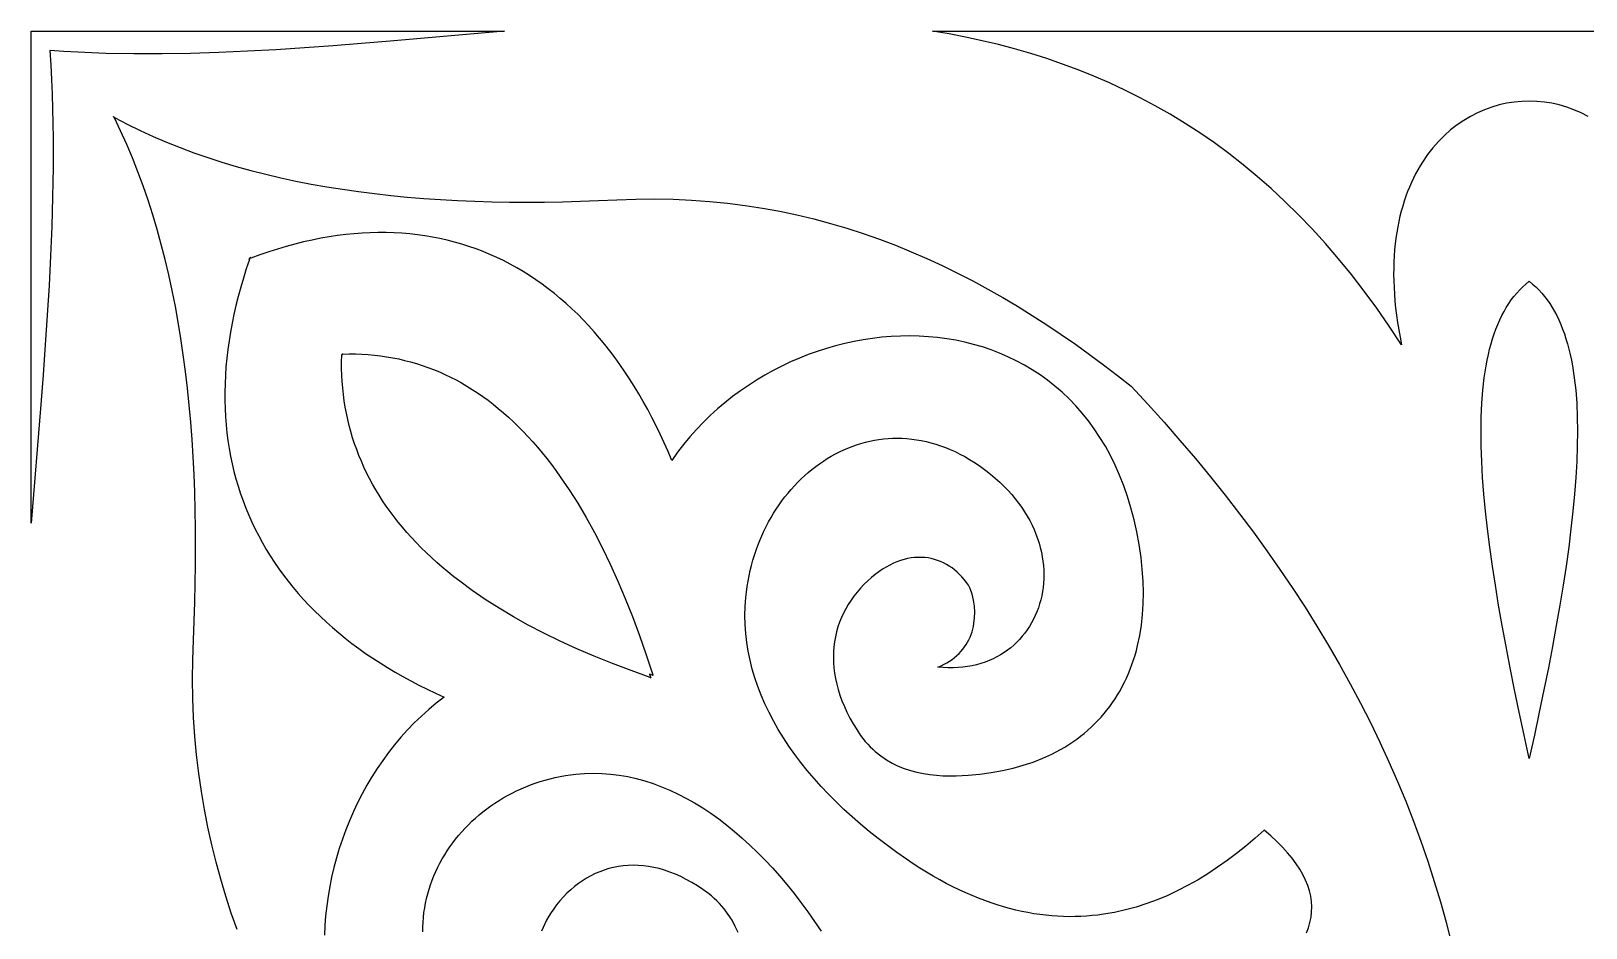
# Model space of a CAD drawing. Extents: x -375 to 375, y -1025 to 1025.
# Drawn here: x -275 to -197.2, y -357 to -312.1 of the extents above; entities that cross this region are included whole.
import ezdxf

# ---------------------------------------------------------------- set-up
doc = ezdxf.new("R2010")
doc.units = 0
doc.layers.add('LAYER_1', color=18, linetype='CONTINUOUS')

msp = doc.modelspace()

# ---------------------------------------------------------------- linework, layer by layer
at = {"layer": 'LAYER_1'}
for points in [[(-257.023, -312.627), (-258.455, -312.747), (-259.886, -312.86), (-261.316, -312.964), (-262.745, -313.056), (-264.173, -313.134), (-265.597, -313.196), (-267.018, -313.239), (-268.436, -313.262), (-269.85, -313.261), (-271.258, -313.236), (-271.96, -313.213), (-272.661, -313.183), (-273.361, -313.145), (-274.058, -313.099), (-274.015, -313.826), (-273.979, -314.553), (-273.95, -315.283), (-273.928, -316.013), (-273.903, -317.479), (-273.903, -318.95), (-273.925, -320.425), (-273.966, -321.904), (-274.026, -323.386), (-274.101, -324.871), (-274.19, -326.358), (-274.289, -327.846), (-274.398, -329.335), (-274.513, -330.825), (-275, -336.773), (-275, -312.121), (-251.307, -312.121)], [(-199.835, -324.792), (-199.676, -324.935), (-199.523, -325.086), (-199.376, -325.246), (-199.236, -325.413), (-199.102, -325.589), (-198.974, -325.773), (-198.852, -325.966), (-198.736, -326.166), (-198.626, -326.374), (-198.522, -326.59), (-198.423, -326.814), (-198.33, -327.046), (-198.243, -327.286), (-198.162, -327.534), (-198.086, -327.79), (-198.016, -328.053), (-197.952, -328.324), (-197.892, -328.603), (-197.839, -328.89), (-197.747, -329.486), (-197.676, -330.112), (-197.626, -330.768), (-197.596, -331.454), (-197.585, -332.169), (-197.594, -332.914), (-197.621, -333.687), (-197.667, -334.489), (-197.731, -335.319), (-197.813, -336.177), (-197.911, -337.063), (-198.026, -337.977), (-198.157, -338.918), (-198.305, -339.885), (-198.467, -340.88), (-198.645, -341.9), (-198.837, -342.947), (-199.043, -344.019), (-199.263, -345.118), (-199.496, -346.241), (-199.742, -347.389), (-200, -348.562), (-200.258, -347.389), (-200.504, -346.241), (-200.737, -345.118), (-200.957, -344.019), (-201.163, -342.947), (-201.355, -341.9), (-201.533, -340.88), (-201.695, -339.885), (-201.843, -338.918), (-201.974, -337.977), (-202.089, -337.063), (-202.187, -336.177), (-202.269, -335.319), (-202.333, -334.489), (-202.379, -333.687), (-202.406, -332.914), (-202.415, -332.169), (-202.404, -331.454), (-202.374, -330.768), (-202.324, -330.112), (-202.253, -329.486), (-202.161, -328.89), (-202.108, -328.603), (-202.048, -328.324), (-201.984, -328.053), (-201.914, -327.79), (-201.838, -327.534), (-201.757, -327.286), (-201.67, -327.046), (-201.577, -326.814), (-201.478, -326.59), (-201.374, -326.374), (-201.264, -326.166), (-201.148, -325.966), (-201.026, -325.773), (-200.898, -325.589), (-200.764, -325.413), (-200.624, -325.246), (-200.477, -325.086), (-200.324, -324.935), (-200.165, -324.792), (-200, -324.657)], [(-259.392, -328.298), (-259.072, -328.293), (-258.754, -328.296), (-258.439, -328.307), (-258.126, -328.327), (-257.815, -328.354), (-257.507, -328.39), (-257.202, -328.434), (-256.899, -328.486), (-256.598, -328.546), (-256.3, -328.615), (-256.005, -328.691), (-255.711, -328.776), (-255.421, -328.869), (-255.132, -328.97), (-254.847, -329.079), (-254.563, -329.196), (-254.283, -329.322), (-254.004, -329.455), (-253.728, -329.597), (-253.455, -329.746), (-253.184, -329.904), (-252.916, -330.07), (-252.65, -330.245), (-252.386, -330.427), (-252.125, -330.617), (-251.866, -330.816), (-251.61, -331.023), (-251.357, -331.237), (-251.105, -331.46), (-250.857, -331.691), (-250.61, -331.931), (-250.367, -332.178), (-250.125, -332.433), (-249.887, -332.697), (-249.65, -332.968), (-249.416, -333.248), (-249.185, -333.536), (-248.956, -333.832), (-248.73, -334.136), (-248.506, -334.448), (-248.065, -335.097), (-247.634, -335.778), (-247.214, -336.492), (-246.803, -337.238), (-246.402, -338.016), (-246.011, -338.827), (-245.63, -339.67), (-245.259, -340.546), (-244.898, -341.453), (-244.547, -342.394), (-244.205, -343.366), (-243.874, -344.371), (-243.856, -344.389), (-243.855, -344.394), (-243.867, -344.388), (-243.862, -344.401), (-243.867, -344.401), (-243.885, -344.382), (-244.043, -344.328), (-243.991, -344.491), (-243.972, -344.511), (-243.972, -344.516), (-243.985, -344.511), (-243.979, -344.522), (-243.984, -344.522), (-244.002, -344.502), (-244.967, -344.158), (-245.902, -343.803), (-246.806, -343.437), (-247.678, -343.062), (-248.52, -342.676), (-249.33, -342.279), (-250.11, -341.873), (-250.858, -341.456), (-251.575, -341.028), (-252.261, -340.591), (-252.915, -340.143), (-253.539, -339.685), (-253.839, -339.452), (-254.131, -339.216), (-254.416, -338.978), (-254.692, -338.737), (-254.961, -338.494), (-255.222, -338.248), (-255.476, -337.999), (-255.721, -337.748), (-255.959, -337.495), (-256.189, -337.239), (-256.411, -336.98), (-256.625, -336.719), (-256.832, -336.455), (-257.03, -336.188), (-257.221, -335.919), (-257.404, -335.648), (-257.58, -335.373), (-257.747, -335.097), (-257.907, -334.817), (-258.058, -334.536), (-258.202, -334.251), (-258.338, -333.964), (-258.467, -333.674), (-258.587, -333.382), (-258.7, -333.088), (-258.805, -332.79), (-258.902, -332.49), (-258.991, -332.188), (-259.073, -331.883), (-259.146, -331.575), (-259.212, -331.265), (-259.27, -330.953), (-259.32, -330.637), (-259.362, -330.32), (-259.397, -329.999), (-259.423, -329.676), (-259.442, -329.351), (-259.453, -329.023), (-259.456, -328.692), (-259.451, -328.359), (-259.467, -328.345), (-259.45, -328.344), (-259.45, -328.327), (-259.437, -328.344), (-259.406, -328.344), (-259.406, -328.312), (-259.422, -328.298), (-259.406, -328.298), (-259.406, -328.281)]]:
    msp.add_lwpolyline(points, close=True, dxfattribs=at)
for points in [[(-197.058, -316.395), (-197.407, -316.216), (-197.764, -316.061), (-198.127, -315.93), (-198.495, -315.823), (-198.868, -315.74), (-199.243, -315.68), (-199.621, -315.644), (-200, -315.632), (-200.379, -315.644), (-200.757, -315.68), (-201.132, -315.74), (-201.505, -315.823), (-201.873, -315.93), (-202.236, -316.061), (-202.593, -316.216), (-202.942, -316.395), (-203.283, -316.597), (-203.614, -316.823), (-203.935, -317.074), (-204.245, -317.347), (-204.542, -317.645), (-204.825, -317.967), (-205.093, -318.312), (-205.346, -318.681), (-205.466, -318.875), (-205.582, -319.074), (-205.694, -319.28), (-205.8, -319.491), (-205.902, -319.709), (-206, -319.932), (-206.092, -320.161), (-206.179, -320.397), (-206.261, -320.638), (-206.337, -320.885), (-206.408, -321.138), (-206.474, -321.397), (-206.533, -321.662), (-206.587, -321.933), (-206.635, -322.21), (-206.676, -322.493), (-206.711, -322.782), (-206.74, -323.077), (-206.762, -323.377), (-206.778, -323.684), (-206.787, -323.997), (-206.788, -324.315), (-206.783, -324.64), (-206.771, -324.971), (-206.751, -325.307), (-206.724, -325.65), (-206.689, -325.998), (-206.646, -326.352), (-206.595, -326.713), (-206.537, -327.079), (-206.47, -327.451), (-206.395, -327.83), (-207.008, -326.902), (-207.63, -326.009), (-208.261, -325.149), (-208.901, -324.322), (-209.55, -323.527), (-210.207, -322.763), (-210.873, -322.031), (-211.548, -321.33), (-212.231, -320.658), (-212.922, -320.015), (-213.621, -319.402), (-214.327, -318.816), (-215.042, -318.258), (-215.764, -317.727), (-216.493, -317.223), (-217.23, -316.744), (-217.973, -316.29), (-218.724, -315.861), (-219.481, -315.457), (-220.245, -315.075), (-221.015, -314.717), (-221.792, -314.381), (-222.575, -314.067), (-223.364, -313.774), (-224.159, -313.501), (-224.96, -313.249), (-225.766, -313.016), (-226.578, -312.801), (-227.395, -312.605), (-228.217, -312.427), (-229.044, -312.266), (-229.876, -312.121), (-170.124, -312.121)], [(-264.687, -357.132), (-264.978, -356.3), (-265.251, -355.459), (-265.506, -354.609), (-265.74, -353.749), (-265.955, -352.88), (-266.15, -352.001), (-266.324, -351.112), (-266.477, -350.213), (-266.607, -349.304), (-266.716, -348.384), (-266.802, -347.452), (-266.865, -346.51), (-266.904, -345.557), (-266.919, -344.592), (-266.91, -343.615), (-266.875, -342.626), (-266.836, -341.675), (-266.804, -340.732), (-266.782, -339.795), (-266.769, -338.866), (-266.764, -337.944), (-266.769, -337.03), (-266.784, -336.123), (-266.809, -335.225), (-266.843, -334.334), (-266.888, -333.452), (-266.943, -332.578), (-267.008, -331.713), (-267.085, -330.856), (-267.172, -330.009), (-267.27, -329.17), (-267.38, -328.341), (-267.501, -327.521), (-267.634, -326.711), (-267.779, -325.911), (-267.936, -325.12), (-268.105, -324.339), (-268.287, -323.569), (-268.481, -322.809), (-268.688, -322.06), (-268.909, -321.321), (-269.142, -320.593), (-269.389, -319.877), (-269.65, -319.171), (-269.925, -318.477), (-270.213, -317.795), (-270.516, -317.124), (-270.833, -316.465), (-270.891, -316.407), (-270.871, -316.415), (-270.88, -316.396), (-270.825, -316.455), (-270.191, -316.786), (-269.546, -317.101), (-268.89, -317.401), (-268.223, -317.687), (-267.545, -317.958), (-266.856, -318.215), (-266.157, -318.458), (-265.447, -318.687), (-264.727, -318.903), (-263.996, -319.105), (-263.256, -319.294), (-262.505, -319.47), (-261.745, -319.633), (-260.976, -319.784), (-260.197, -319.922), (-259.409, -320.048), (-258.612, -320.163), (-257.806, -320.265), (-256.991, -320.356), (-256.168, -320.435), (-255.337, -320.503), (-254.497, -320.56), (-253.649, -320.607), (-252.793, -320.643), (-251.929, -320.668), (-251.058, -320.684), (-250.179, -320.689), (-249.293, -320.685), (-248.399, -320.671), (-247.499, -320.647), (-246.592, -320.615), (-245.678, -320.574), (-244.728, -320.538), (-243.789, -320.528), (-242.861, -320.544), (-241.945, -320.584), (-241.039, -320.65), (-240.144, -320.739), (-239.26, -320.852), (-238.386, -320.988), (-237.521, -321.147), (-236.667, -321.328), (-235.822, -321.53), (-234.987, -321.754), (-234.161, -321.998), (-233.344, -322.263), (-232.535, -322.547), (-231.735, -322.85), (-230.944, -323.172), (-230.16, -323.513), (-229.385, -323.871), (-228.617, -324.246), (-227.856, -324.638), (-227.103, -325.046), (-226.357, -325.47), (-225.618, -325.909), (-224.885, -326.363), (-224.159, -326.831), (-223.438, -327.313), (-222.724, -327.808), (-222.016, -328.316), (-221.313, -328.837), (-220.615, -329.369), (-219.923, -329.912), (-219.092, -330.812), (-218.28, -331.715), (-217.487, -332.623), (-216.714, -333.535), (-215.959, -334.451), (-215.224, -335.372), (-214.508, -336.297), (-213.812, -337.226), (-213.136, -338.159), (-212.48, -339.097), (-211.843, -340.039), (-211.226, -340.985), (-210.63, -341.936), (-210.053, -342.892), (-209.498, -343.852), (-208.962, -344.816), (-208.447, -345.785), (-207.953, -346.759), (-207.479, -347.737), (-207.026, -348.72), (-206.594, -349.708), (-206.183, -350.7), (-205.794, -351.697), (-205.425, -352.699), (-205.078, -353.706), (-204.753, -354.718), (-204.449, -355.734), (-204.167, -356.755), (-203.906, -357.782)], [(-211.146, -357.295), (-211.051, -357.036), (-210.978, -356.776), (-210.926, -356.514), (-210.897, -356.251), (-210.889, -355.987), (-210.905, -355.722), (-210.943, -355.456), (-211.004, -355.188), (-211.088, -354.919), (-211.197, -354.649), (-211.329, -354.377), (-211.485, -354.105), (-211.665, -353.83), (-211.87, -353.555), (-212.101, -353.278), (-212.356, -353), (-212.637, -352.72), (-212.943, -352.439), (-213.276, -352.156), (-213.729, -352.558), (-214.188, -352.945), (-214.653, -353.316), (-215.126, -353.671), (-215.605, -354.01), (-216.09, -354.33), (-216.583, -354.632), (-217.082, -354.914), (-217.587, -355.176), (-218.1, -355.416), (-218.62, -355.635), (-219.146, -355.83), (-219.679, -356.002), (-220.219, -356.149), (-220.767, -356.27), (-221.321, -356.365), (-221.601, -356.403), (-221.882, -356.433), (-222.166, -356.457), (-222.451, -356.473), (-222.738, -356.482), (-223.027, -356.484), (-223.317, -356.478), (-223.609, -356.465), (-223.904, -356.444), (-224.199, -356.415), (-224.497, -356.379), (-224.797, -356.334), (-225.098, -356.282), (-225.401, -356.221), (-225.706, -356.152), (-226.013, -356.075), (-226.322, -355.989), (-226.633, -355.894), (-226.945, -355.791), (-227.259, -355.679), (-227.575, -355.558), (-227.894, -355.428), (-228.213, -355.289), (-228.535, -355.14), (-228.859, -354.982), (-229.184, -354.815), (-229.512, -354.638), (-229.841, -354.452), (-230.172, -354.256), (-230.505, -354.049), (-230.84, -353.833), (-231.177, -353.607), (-231.661, -353.269), (-232.134, -352.925), (-232.594, -352.574), (-233.042, -352.218), (-233.478, -351.855), (-233.9, -351.486), (-234.309, -351.112), (-234.705, -350.732), (-235.086, -350.347), (-235.453, -349.958), (-235.806, -349.563), (-236.143, -349.163), (-236.465, -348.76), (-236.771, -348.352), (-237.062, -347.939), (-237.336, -347.523), (-237.593, -347.104), (-237.833, -346.681), (-238.056, -346.254), (-238.261, -345.824), (-238.448, -345.392), (-238.616, -344.957), (-238.766, -344.519), (-238.897, -344.079), (-239.008, -343.636), (-239.1, -343.192), (-239.172, -342.746), (-239.223, -342.299), (-239.253, -341.85), (-239.263, -341.399), (-239.251, -340.948), (-239.217, -340.496), (-239.188, -340.221), (-239.151, -339.949), (-239.107, -339.679), (-239.057, -339.413), (-239, -339.149), (-238.936, -338.889), (-238.865, -338.632), (-238.788, -338.379), (-238.705, -338.129), (-238.616, -337.883), (-238.52, -337.64), (-238.419, -337.402), (-238.312, -337.168), (-238.199, -336.938), (-238.081, -336.712), (-237.957, -336.491), (-237.828, -336.274), (-237.694, -336.063), (-237.555, -335.856), (-237.411, -335.653), (-237.262, -335.457), (-237.108, -335.265), (-236.95, -335.078), (-236.787, -334.898), (-236.62, -334.722), (-236.448, -334.553), (-236.273, -334.389), (-236.094, -334.231), (-235.91, -334.079), (-235.723, -333.934), (-235.533, -333.795), (-235.339, -333.662), (-235.141, -333.536), (-234.941, -333.417), (-234.737, -333.304), (-234.53, -333.199), (-234.321, -333.1), (-234.108, -333.009), (-233.893, -332.925), (-233.676, -332.849), (-233.456, -332.78), (-233.234, -332.719), (-233.009, -332.665), (-232.783, -332.62), (-232.555, -332.583), (-232.325, -332.554), (-232.093, -332.533), (-231.86, -332.521), (-231.626, -332.517), (-231.39, -332.522), (-231.153, -332.536), (-230.914, -332.559), (-230.675, -332.591), (-230.436, -332.632), (-230.195, -332.683), (-229.954, -332.743), (-229.713, -332.813), (-229.471, -332.892), (-229.229, -332.981), (-228.987, -333.08), (-228.745, -333.189), (-228.503, -333.309), (-228.261, -333.438), (-228.02, -333.579), (-227.739, -333.757), (-227.47, -333.939), (-227.212, -334.127), (-226.967, -334.318), (-226.733, -334.514), (-226.51, -334.714), (-226.299, -334.918), (-226.099, -335.124), (-225.91, -335.334), (-225.733, -335.547), (-225.566, -335.762), (-225.41, -335.98), (-225.265, -336.199), (-225.131, -336.421), (-225.007, -336.644), (-224.893, -336.868), (-224.79, -337.093), (-224.697, -337.319), (-224.614, -337.545), (-224.541, -337.772), (-224.479, -337.998), (-224.425, -338.225), (-224.382, -338.45), (-224.348, -338.675), (-224.323, -338.899), (-224.308, -339.121), (-224.302, -339.342), (-224.306, -339.561), (-224.318, -339.777), (-224.339, -339.992), (-224.369, -340.203), (-224.408, -340.412), (-224.455, -340.617), (-224.511, -340.82), (-224.575, -341.018), (-224.648, -341.212), (-224.728, -341.402), (-224.817, -341.588), (-224.914, -341.769), (-225.018, -341.945), (-225.131, -342.115), (-225.25, -342.28), (-225.378, -342.439), (-225.513, -342.593), (-225.655, -342.739), (-225.804, -342.88), (-225.96, -343.013), (-226.124, -343.139), (-226.294, -343.258), (-226.471, -343.369), (-226.655, -343.473), (-226.845, -343.568), (-227.042, -343.654), (-227.245, -343.733), (-227.454, -343.802), (-227.67, -343.862), (-227.891, -343.912), (-228.118, -343.953), (-228.352, -343.983), (-228.59, -344.004), (-228.835, -344.014), (-229.085, -344.013), (-229.34, -344.001), (-229.601, -343.978), (-229.444, -343.913), (-229.294, -343.842), (-229.152, -343.765), (-229.017, -343.683), (-228.889, -343.596), (-228.768, -343.504), (-228.654, -343.407), (-228.547, -343.305), (-228.448, -343.199), (-228.355, -343.089), (-228.269, -342.974), (-228.19, -342.856), (-228.118, -342.735), (-228.052, -342.61), (-227.994, -342.482), (-227.942, -342.351), (-227.896, -342.217), (-227.858, -342.081), (-227.825, -341.943), (-227.8, -341.803), (-227.768, -341.517), (-227.761, -341.225), (-227.779, -340.93), (-227.823, -340.633), (-227.891, -340.335), (-227.982, -340.038), (-228.078, -339.885), (-228.179, -339.738), (-228.286, -339.599), (-228.398, -339.467), (-228.516, -339.342), (-228.638, -339.225), (-228.766, -339.116), (-228.898, -339.014), (-229.034, -338.921), (-229.175, -338.837), (-229.32, -338.761), (-229.469, -338.693), (-229.621, -338.635), (-229.777, -338.586), (-229.935, -338.546), (-230.097, -338.516), (-230.262, -338.496), (-230.429, -338.486), (-230.599, -338.485), (-230.77, -338.495), (-230.944, -338.516), (-231.12, -338.547), (-231.296, -338.589), (-231.475, -338.643), (-231.654, -338.707), (-231.835, -338.783), (-232.016, -338.871), (-232.197, -338.971), (-232.379, -339.082), (-232.561, -339.206), (-232.743, -339.343), (-232.925, -339.492), (-233.12, -339.665), (-233.307, -339.845), (-233.483, -340.032), (-233.65, -340.225), (-233.807, -340.424), (-233.954, -340.629), (-234.09, -340.839), (-234.215, -341.055), (-234.33, -341.277), (-234.433, -341.504), (-234.525, -341.735), (-234.606, -341.972), (-234.675, -342.213), (-234.732, -342.458), (-234.777, -342.708), (-234.809, -342.962), (-234.829, -343.219), (-234.836, -343.48), (-234.83, -343.745), (-234.811, -344.012), (-234.778, -344.283), (-234.732, -344.556), (-234.672, -344.832), (-234.597, -345.111), (-234.509, -345.392), (-234.406, -345.675), (-234.288, -345.959), (-234.155, -346.246), (-234.007, -346.534), (-233.844, -346.823), (-233.665, -347.113), (-233.471, -347.404), (-233.357, -347.557), (-233.24, -347.703), (-233.12, -347.842), (-232.995, -347.974), (-232.868, -348.099), (-232.737, -348.217), (-232.466, -348.434), (-232.184, -348.626), (-231.893, -348.795), (-231.593, -348.94), (-231.285, -349.064), (-230.971, -349.168), (-230.652, -349.252), (-230.329, -349.319), (-230.003, -349.369), (-229.676, -349.403), (-229.349, -349.423), (-229.023, -349.429), (-228.698, -349.423), (-228.09, -349.394), (-227.501, -349.342), (-226.93, -349.266), (-226.377, -349.167), (-225.843, -349.045), (-225.329, -348.902), (-224.833, -348.736), (-224.358, -348.548), (-223.902, -348.34), (-223.682, -348.228), (-223.466, -348.11), (-223.256, -347.988), (-223.051, -347.86), (-222.851, -347.728), (-222.656, -347.59), (-222.467, -347.447), (-222.282, -347.3), (-222.103, -347.148), (-221.929, -346.99), (-221.76, -346.828), (-221.597, -346.662), (-221.439, -346.49), (-221.287, -346.314), (-221.14, -346.134), (-220.998, -345.948), (-220.862, -345.759), (-220.732, -345.565), (-220.607, -345.366), (-220.487, -345.163), (-220.373, -344.956), (-220.265, -344.744), (-220.163, -344.528), (-220.066, -344.308), (-219.975, -344.084), (-219.889, -343.855), (-219.81, -343.623), (-219.736, -343.386), (-219.668, -343.146), (-219.606, -342.901), (-219.5, -342.4), (-219.417, -341.885), (-219.359, -341.354), (-219.325, -340.808), (-219.315, -340.249), (-219.33, -339.675), (-219.371, -339.088), (-219.436, -338.488), (-219.533, -337.837), (-219.649, -337.208), (-219.784, -336.599), (-219.938, -336.011), (-220.11, -335.444), (-220.3, -334.898), (-220.506, -334.372), (-220.729, -333.867), (-220.968, -333.382), (-221.222, -332.917), (-221.491, -332.472), (-221.775, -332.046), (-222.072, -331.64), (-222.382, -331.254), (-222.705, -330.887), (-223.04, -330.54), (-223.387, -330.211), (-223.745, -329.901), (-224.113, -329.611), (-224.492, -329.338), (-224.88, -329.085), (-225.277, -328.849), (-225.682, -328.632), (-226.095, -328.433), (-226.516, -328.252), (-226.943, -328.088), (-227.377, -327.942), (-227.816, -327.814), (-228.26, -327.703), (-228.709, -327.609), (-229.163, -327.532), (-229.62, -327.473), (-230.079, -327.43), (-230.542, -327.403), (-231.006, -327.393), (-231.472, -327.399), (-231.939, -327.422), (-232.406, -327.461), (-232.873, -327.515), (-233.339, -327.585), (-233.804, -327.671), (-234.267, -327.773), (-234.728, -327.889), (-235.187, -328.021), (-235.641, -328.168), (-236.092, -328.33), (-236.538, -328.507), (-236.98, -328.698), (-237.416, -328.904), (-237.846, -329.124), (-238.269, -329.358), (-238.685, -329.606), (-239.093, -329.868), (-239.494, -330.144), (-239.885, -330.433), (-240.267, -330.736), (-240.64, -331.052), (-241.002, -331.382), (-241.353, -331.724), (-241.693, -332.079), (-242.021, -332.447), (-242.336, -332.828), (-242.639, -333.221), (-242.927, -333.627), (-243.115, -333.182), (-243.308, -332.745), (-243.507, -332.317), (-243.71, -331.896), (-243.919, -331.484), (-244.132, -331.079), (-244.351, -330.683), (-244.575, -330.296), (-244.803, -329.916), (-245.037, -329.545), (-245.276, -329.183), (-245.519, -328.829), (-245.767, -328.484), (-246.02, -328.147), (-246.278, -327.819), (-246.54, -327.499), (-246.807, -327.189), (-247.079, -326.887), (-247.356, -326.594), (-247.637, -326.31), (-247.922, -326.036), (-248.212, -325.77), (-248.507, -325.513), (-248.806, -325.265), (-249.109, -325.027), (-249.417, -324.798), (-249.729, -324.578), (-250.045, -324.368), (-250.366, -324.167), (-250.69, -323.976), (-251.019, -323.794), (-251.353, -323.621), (-251.69, -323.459), (-252.031, -323.306), (-252.377, -323.162), (-252.726, -323.029), (-253.08, -322.905), (-253.437, -322.792), (-253.798, -322.688), (-254.163, -322.594), (-254.532, -322.511), (-254.905, -322.437), (-255.282, -322.374), (-255.662, -322.321), (-256.046, -322.278), (-256.434, -322.246), (-256.825, -322.224), (-257.22, -322.212), (-257.618, -322.211), (-258.02, -322.221), (-258.425, -322.241), (-258.834, -322.272), (-259.246, -322.314), (-259.662, -322.366), (-260.081, -322.429), (-260.503, -322.503), (-260.929, -322.588), (-261.357, -322.684), (-261.789, -322.791), (-262.225, -322.909), (-262.663, -323.038), (-263.104, -323.179), (-263.549, -323.331), (-263.996, -323.494), (-264.036, -323.451), (-264.036, -323.47), (-264.037, -323.482), (-264.03, -323.493), (-264.042, -323.497), (-264.045, -323.51), (-264.055, -323.502), (-264.06, -323.502), (-264.06, -323.507), (-264.053, -323.518), (-264.065, -323.522), (-264.069, -323.533), (-264.079, -323.526), (-264.09, -323.527), (-264.108, -323.528), (-264.068, -323.569), (-264.225, -324.034), (-264.371, -324.497), (-264.506, -324.956), (-264.63, -325.412), (-264.744, -325.865), (-264.847, -326.314), (-264.939, -326.76), (-265.021, -327.203), (-265.092, -327.642), (-265.152, -328.078), (-265.203, -328.51), (-265.243, -328.939), (-265.272, -329.365), (-265.292, -329.786), (-265.301, -330.205), (-265.3, -330.619), (-265.289, -331.03), (-265.268, -331.437), (-265.236, -331.84), (-265.195, -332.24), (-265.144, -332.635), (-265.084, -333.027), (-265.013, -333.415), (-264.933, -333.799), (-264.843, -334.179), (-264.743, -334.555), (-264.634, -334.926), (-264.515, -335.294), (-264.387, -335.658), (-264.249, -336.017), (-264.102, -336.372), (-263.946, -336.723), (-263.78, -337.07), (-263.605, -337.412), (-263.421, -337.75), (-263.228, -338.083), (-263.026, -338.413), (-262.814, -338.737), (-262.594, -339.057), (-262.365, -339.373), (-262.127, -339.684), (-261.88, -339.99), (-261.625, -340.292), (-261.361, -340.589), (-261.088, -340.882), (-260.806, -341.169), (-260.516, -341.452), (-260.218, -341.73), (-259.911, -342.003), (-259.595, -342.271), (-259.272, -342.534), (-258.94, -342.792), (-258.599, -343.046), (-258.251, -343.294), (-257.894, -343.537), (-257.53, -343.775), (-257.157, -344.007), (-256.776, -344.235), (-256.388, -344.457), (-255.991, -344.674), (-255.587, -344.886), (-255.175, -345.092), (-254.755, -345.293), (-254.328, -345.489), (-254.717, -345.789), (-255.095, -346.104), (-255.461, -346.432), (-255.815, -346.773), (-256.156, -347.126), (-256.486, -347.492), (-256.802, -347.868), (-257.106, -348.256), (-257.397, -348.654), (-257.676, -349.061), (-257.941, -349.477), (-258.193, -349.902), (-258.431, -350.335), (-258.656, -350.775), (-258.868, -351.223), (-259.065, -351.676), (-259.249, -352.135), (-259.419, -352.6), (-259.574, -353.069), (-259.716, -353.542), (-259.842, -354.018), (-259.955, -354.498), (-260.052, -354.98), (-260.135, -355.464), (-260.202, -355.949), (-260.255, -356.435), (-260.292, -356.921), (-260.313, -357.406)], [(-255.395, -357.246), (-255.391, -357.002), (-255.38, -356.76), (-255.36, -356.519), (-255.332, -356.279), (-255.296, -356.042), (-255.253, -355.806), (-255.201, -355.573), (-255.143, -355.342), (-255.076, -355.113), (-255.003, -354.887), (-254.922, -354.663), (-254.835, -354.442), (-254.74, -354.224), (-254.639, -354.009), (-254.53, -353.797), (-254.416, -353.589), (-254.294, -353.383), (-254.167, -353.181), (-254.033, -352.983), (-253.893, -352.789), (-253.748, -352.598), (-253.596, -352.411), (-253.438, -352.229), (-253.275, -352.051), (-253.107, -351.877), (-252.933, -351.707), (-252.754, -351.543), (-252.57, -351.383), (-252.38, -351.228), (-252.186, -351.078), (-251.987, -350.933), (-251.784, -350.793), (-251.575, -350.659), (-251.363, -350.53), (-251.146, -350.407), (-250.925, -350.29), (-250.7, -350.179), (-250.471, -350.073), (-250.238, -349.974), (-250.001, -349.881), (-249.761, -349.795), (-249.518, -349.715), (-249.271, -349.641), (-249.02, -349.575), (-248.767, -349.515), (-248.511, -349.463), (-248.252, -349.417), (-247.99, -349.379), (-247.726, -349.348), (-247.291, -349.313), (-246.858, -349.301), (-246.425, -349.311), (-245.993, -349.342), (-245.563, -349.395), (-245.134, -349.47), (-244.707, -349.565), (-244.282, -349.681), (-243.859, -349.817), (-243.438, -349.973), (-243.02, -350.149), (-242.604, -350.343), (-242.191, -350.557), (-241.781, -350.788), (-241.375, -351.038), (-240.971, -351.306), (-240.571, -351.591), (-240.175, -351.893), (-239.783, -352.211), (-239.395, -352.546), (-239.011, -352.897), (-238.631, -353.264), (-238.257, -353.646), (-237.887, -354.043), (-237.522, -354.454), (-237.162, -354.88), (-236.808, -355.319), (-236.459, -355.772), (-236.116, -356.238), (-235.779, -356.718), (-235.448, -357.209)], [(-239.61, -357.28), (-239.749, -356.968), (-239.911, -356.665), (-240.096, -356.372), (-240.304, -356.09), (-240.418, -355.954), (-240.538, -355.821), (-240.665, -355.692), (-240.798, -355.566), (-240.938, -355.445), (-241.086, -355.327), (-241.365, -355.124), (-241.644, -354.938), (-241.922, -354.769), (-242.199, -354.615), (-242.474, -354.477), (-242.747, -354.354), (-243.019, -354.247), (-243.289, -354.155), (-243.557, -354.077), (-243.822, -354.015), (-244.085, -353.967), (-244.345, -353.933), (-244.603, -353.913), (-244.857, -353.907), (-245.108, -353.914), (-245.355, -353.935), (-245.599, -353.968), (-245.839, -354.015), (-246.075, -354.074), (-246.307, -354.146), (-246.534, -354.23), (-246.757, -354.326), (-246.975, -354.433), (-247.188, -354.553), (-247.396, -354.683), (-247.598, -354.825), (-247.795, -354.977), (-247.986, -355.14), (-248.172, -355.314), (-248.351, -355.498), (-248.524, -355.692), (-248.691, -355.895), (-248.834, -356.084), (-248.965, -356.273), (-249.084, -356.463), (-249.192, -356.652), (-249.288, -356.841), (-249.372, -357.029), (-249.445, -357.217)]]:
    msp.add_lwpolyline(points, dxfattribs=at)

doc.saveas('drawing.dxf')
